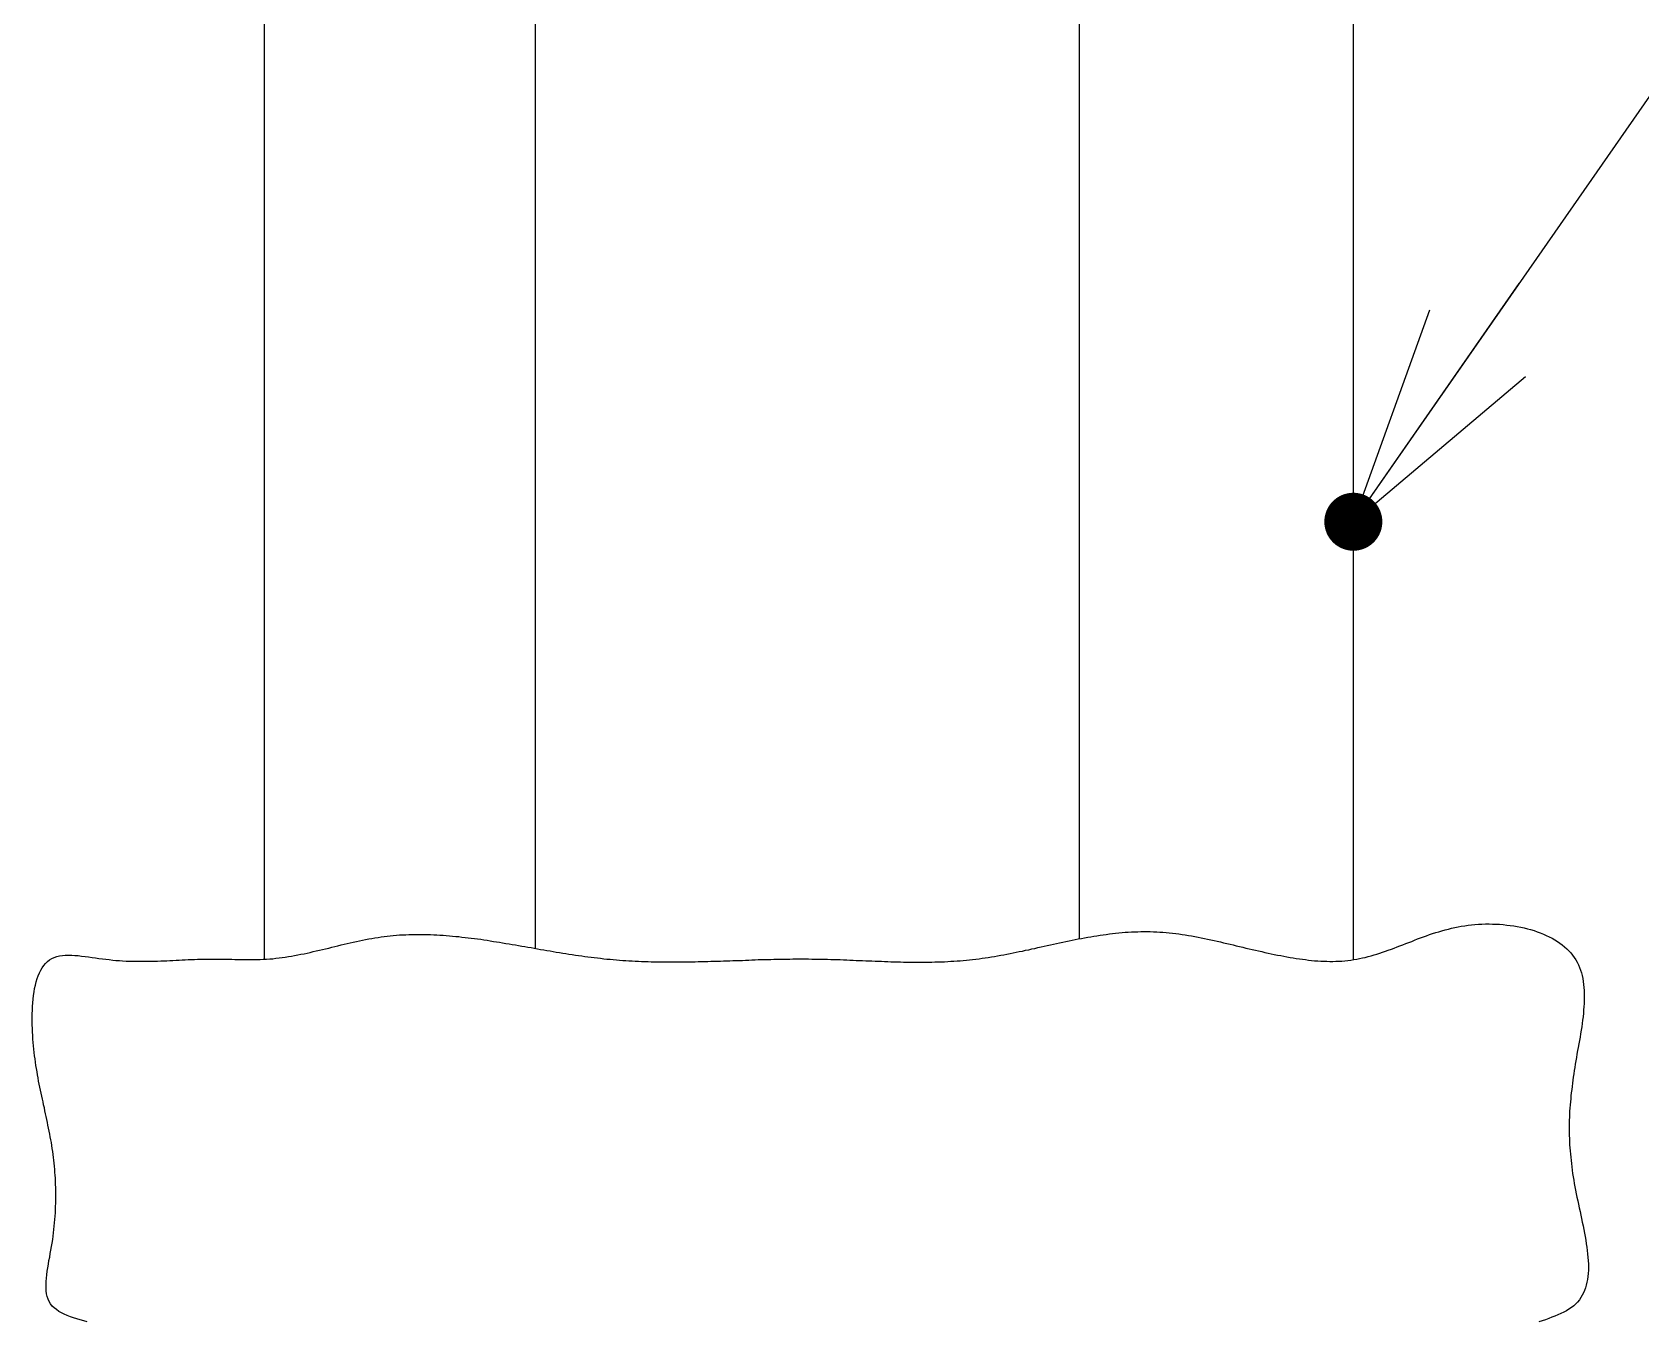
# Model space of a CAD drawing. Extents: x 443 to 1217, y -1921 to -677.
# Drawn here: x 584.15 to 598.54, y -872.28 to -860.75 of the extents above; entities that cross this region are included whole.
import ezdxf

# ---------------------------------------------------------------- set-up
doc = ezdxf.new("R2010")
doc.units = 0
doc.header["$MEASUREMENT"] = 0
doc.layers.get('0').update_dxf_attribs({"linetype": 'CONTINUOUS'})
doc.layers.add('3', color=8, linetype='CONTINUOUS')
doc.layers.add('5', color=7, linetype='CONTINUOUS')

msp = doc.modelspace()

# ---------------------------------------------------------------- linework, layer by layer
at = {"color": 7, "linetype": 'Continuous'}
msp.add_line((595.966, -865.126), (599.006, -860.76), dxfattribs=at)
at = {"color": 0}
for q in [(597.45, -862.995), (596.651, -863.229), (597.507, -863.826)]:
    msp.add_line((595.966, -865.126), q, dxfattribs=at)
at = {"color": 0, "const_width": 0.26}
msp.add_lwpolyline([(595.837, -865.115, 1), (596.095, -865.137, 1), (595.837, -865.115)], format="xyb", dxfattribs=at)
at = {"layer": '3', "color": 3}
for p, q in [((593.869, -868.804), (593.897, -868.801)), ((593.897, -868.801), (593.924, -868.799)), ((593.924, -868.799), (593.953, -868.797)), ((593.953, -868.797), (593.981, -868.796)), ((593.981, -868.796), (594.009, -868.795)), ((594.009, -868.795), (594.037, -868.794)), ((594.037, -868.794), (594.065, -868.792)), ((594.065, -868.792), (594.093, -868.792)), ((594.093, -868.792), (594.122, -868.792)), ((594.122, -868.792), (594.15, -868.792)), ((594.15, -868.792), (594.178, -868.794)), ((594.178, -868.794), (594.207, -868.795)), ((594.207, -868.795), (594.235, -868.797)), ((594.235, -868.797), (594.263, -868.798)), ((594.263, -868.798), (594.292, -868.801)), ((594.292, -868.801), (594.32, -868.803)), ((594.32, -868.803), (594.348, -868.807)), ((596.675, -868.811), (596.703, -868.802)), ((596.703, -868.802), (596.731, -868.794)), ((596.731, -868.794), (596.759, -868.785)), ((596.759, -868.785), (596.787, -868.777)), ((596.787, -868.777), (596.816, -868.77)), ((596.816, -868.77), (596.844, -868.763)), ((596.844, -868.763), (596.873, -868.757)), ((596.873, -868.757), (596.903, -868.75)), ((596.903, -868.75), (596.932, -868.745)), ((596.932, -868.745), (596.962, -868.74)), ((596.962, -868.74), (596.992, -868.736)), ((596.992, -868.736), (597.023, -868.731)), ((597.023, -868.731), (597.053, -868.729)), ((597.053, -868.729), (597.085, -868.727)), ((597.085, -868.727), (597.116, -868.725)), ((597.116, -868.725), (597.148, -868.724)), ((597.148, -868.724), (597.18, -868.724)), ((597.18, -868.724), (597.211, -868.725)), ((597.211, -868.725), (597.243, -868.726)), ((597.243, -868.726), (597.274, -868.727)), ((597.274, -868.727), (597.306, -868.73)), ((597.306, -868.73), (597.339, -868.734)), ((597.339, -868.734), (597.369, -868.737)), ((597.369, -868.737), (597.401, -868.741)), ((597.401, -868.741), (597.431, -868.747)), ((597.431, -868.747), (597.463, -868.753)), ((597.463, -868.753), (597.493, -868.76)), ((597.493, -868.76), (597.523, -868.767)), ((597.523, -868.767), (597.552, -868.775)), ((597.552, -868.775), (597.582, -868.784)), ((597.582, -868.784), (597.61, -868.794)), ((597.61, -868.794), (597.638, -868.804)), ((586.746, -868.953), (586.773, -868.946)), ((586.773, -868.946), (586.801, -868.94)), ((586.801, -868.94), (586.828, -868.933)), ((586.828, -868.933), (586.856, -868.927)), ((586.856, -868.927), (586.883, -868.92)), ((586.883, -868.92), (586.911, -868.912)), ((586.911, -868.912), (586.939, -868.906)), ((586.939, -868.906), (586.966, -868.899)), ((586.966, -868.899), (586.993, -868.894)), ((586.993, -868.894), (587.021, -868.887)), ((587.021, -868.887), (587.049, -868.881)), ((587.049, -868.881), (587.076, -868.875)), ((587.076, -868.875), (587.103, -868.869)), ((587.103, -868.869), (587.13, -868.863)), ((587.13, -868.863), (587.159, -868.859)), ((587.159, -868.859), (587.186, -868.854)), ((587.186, -868.854), (587.213, -868.849)), ((587.213, -868.849), (587.242, -868.845)), ((587.242, -868.845), (587.269, -868.84)), ((587.269, -868.84), (587.296, -868.837)), ((587.296, -868.837), (587.324, -868.833)), ((587.324, -868.833), (587.352, -868.831)), ((587.352, -868.831), (587.379, -868.827)), ((587.379, -868.827), (587.407, -868.825)), ((587.407, -868.825), (587.434, -868.823)), ((587.434, -868.823), (587.463, -868.822)), ((587.463, -868.822), (587.49, -868.821)), ((587.49, -868.821), (587.518, -868.82)), ((587.518, -868.82), (587.546, -868.819)), ((587.546, -868.819), (587.574, -868.819)), ((587.574, -868.819), (587.601, -868.819)), ((587.601, -868.819), (587.629, -868.819)), ((587.629, -868.819), (587.657, -868.819)), ((587.657, -868.819), (587.685, -868.82)), ((587.685, -868.82), (587.712, -868.82)), ((587.712, -868.82), (587.741, -868.822)), ((587.741, -868.822), (587.769, -868.823)), ((587.769, -868.823), (587.796, -868.824)), ((587.796, -868.824), (587.825, -868.826)), ((587.825, -868.826), (587.853, -868.828)), ((587.853, -868.828), (587.88, -868.831)), ((587.88, -868.831), (587.908, -868.833)), ((587.908, -868.833), (587.937, -868.836)), ((587.937, -868.836), (587.964, -868.838)), ((587.964, -868.838), (587.992, -868.842)), ((587.992, -868.842), (588.021, -868.845)), ((588.021, -868.845), (588.049, -868.848)), ((588.049, -868.848), (588.076, -868.851)), ((588.076, -868.851), (588.105, -868.855)), ((588.105, -868.855), (588.133, -868.859)), ((588.133, -868.859), (588.161, -868.862)), ((588.161, -868.862), (588.189, -868.867)), ((588.189, -868.867), (588.217, -868.871)), ((588.217, -868.871), (588.245, -868.875)), ((588.245, -868.875), (588.274, -868.88)), ((588.274, -868.88), (588.302, -868.884)), ((588.302, -868.884), (588.329, -868.888)), ((588.329, -868.888), (588.357, -868.893)), ((588.357, -868.893), (588.386, -868.898)), ((588.386, -868.898), (588.414, -868.903)), ((588.414, -868.903), (588.442, -868.907)), ((588.442, -868.907), (588.471, -868.912)), ((588.471, -868.912), (588.499, -868.917)), ((588.499, -868.917), (588.527, -868.922)), ((588.527, -868.922), (588.555, -868.927)), ((588.555, -868.927), (588.583, -868.932)), ((588.583, -868.932), (588.611, -868.936)), ((588.611, -868.936), (588.64, -868.942)), ((588.64, -868.942), (588.668, -868.946)), ((588.668, -868.946), (588.696, -868.952)), ((593.09, -868.948), (593.118, -868.943)), ((593.118, -868.943), (593.145, -868.936)), ((593.145, -868.936), (593.173, -868.93)), ((593.173, -868.93), (593.201, -868.924)), ((593.201, -868.924), (593.228, -868.918)), ((593.228, -868.918), (593.256, -868.911)), ((593.256, -868.911), (593.283, -868.906)), ((593.283, -868.906), (593.312, -868.899)), ((593.312, -868.899), (593.339, -868.894)), ((593.339, -868.894), (593.367, -868.887)), ((593.367, -868.887), (593.395, -868.882)), ((593.395, -868.882), (593.423, -868.876)), ((593.423, -868.876), (593.45, -868.87)), ((593.45, -868.87), (593.479, -868.864)), ((593.479, -868.864), (593.506, -868.859)), ((593.506, -868.859), (593.534, -868.854)), ((593.534, -868.854), (593.561, -868.849)), ((593.561, -868.849), (593.59, -868.844)), ((593.59, -868.844), (593.617, -868.839)), ((593.617, -868.839), (593.645, -868.834)), ((593.645, -868.834), (593.673, -868.83)), ((593.673, -868.83), (593.701, -868.825)), ((593.701, -868.825), (593.729, -868.821)), ((593.729, -868.821), (593.756, -868.818)), ((593.756, -868.818), (593.785, -868.813)), ((593.785, -868.813), (593.812, -868.81)), ((593.812, -868.81), (593.84, -868.807)), ((593.84, -868.807), (593.869, -868.804)), ((594.348, -868.807), (594.377, -868.81)), ((594.377, -868.81), (594.406, -868.814)), ((594.406, -868.814), (594.434, -868.819)), ((594.434, -868.819), (594.463, -868.823)), ((594.463, -868.823), (594.491, -868.827)), ((594.491, -868.827), (594.519, -868.832)), ((594.519, -868.832), (594.549, -868.837)), ((594.549, -868.837), (594.577, -868.843)), ((594.577, -868.843), (594.605, -868.848)), ((594.605, -868.848), (594.634, -868.854)), ((594.634, -868.854), (594.662, -868.86)), ((594.662, -868.86), (594.692, -868.867)), ((594.692, -868.867), (594.72, -868.872)), ((594.72, -868.872), (594.748, -868.879)), ((594.748, -868.879), (594.777, -868.885)), ((594.777, -868.885), (594.806, -868.892)), ((594.806, -868.892), (594.834, -868.898)), ((594.834, -868.898), (594.863, -868.905)), ((594.863, -868.905), (594.891, -868.912)), ((594.891, -868.912), (594.919, -868.919)), ((594.919, -868.919), (594.948, -868.925)), ((594.948, -868.925), (594.977, -868.932)), ((594.977, -868.932), (595.005, -868.94)), ((595.005, -868.94), (595.034, -868.946)), ((595.034, -868.946), (595.062, -868.953)), ((596.306, -868.949), (596.332, -868.94)), ((596.332, -868.94), (596.357, -868.93)), ((596.357, -868.93), (596.383, -868.92)), ((596.383, -868.92), (596.409, -868.91)), ((596.409, -868.91), (596.435, -868.899)), ((596.435, -868.899), (596.461, -868.889)), ((596.461, -868.889), (596.488, -868.88)), ((596.488, -868.88), (596.514, -868.869)), ((596.514, -868.869), (596.54, -868.859)), ((596.54, -868.859), (596.567, -868.849)), ((596.567, -868.849), (596.593, -868.839)), ((596.593, -868.839), (596.621, -868.83)), ((596.621, -868.83), (596.648, -868.82)), ((596.648, -868.82), (596.675, -868.811)), ((597.638, -868.804), (597.666, -868.815)), ((597.666, -868.815), (597.692, -868.827)), ((597.692, -868.827), (597.718, -868.839)), ((597.718, -868.839), (597.743, -868.852)), ((597.743, -868.852), (597.767, -868.867)), ((597.767, -868.867), (597.791, -868.881)), ((597.791, -868.881), (597.814, -868.896)), ((597.814, -868.896), (597.835, -868.912)), ((597.835, -868.912), (597.855, -868.929)), ((597.855, -868.929), (597.875, -868.946)), ((597.875, -868.946), (597.893, -868.965)), ((584.252, -869.097), (584.268, -869.077)), ((584.268, -869.077), (584.285, -869.061)), ((584.285, -869.061), (584.303, -869.046)), ((584.303, -869.046), (584.324, -869.034)), ((584.324, -869.034), (584.346, -869.025)), ((584.346, -869.025), (584.369, -869.017)), ((584.369, -869.017), (584.393, -869.01)), ((584.393, -869.01), (584.419, -869.007)), ((584.419, -869.007), (584.445, -869.005)), ((584.445, -869.005), (584.472, -869.004)), ((584.472, -869.004), (584.502, -869.004)), ((584.502, -869.004), (584.53, -869.006)), ((584.53, -869.006), (584.561, -869.008)), ((584.561, -869.008), (584.59, -869.012)), ((584.59, -869.012), (584.622, -869.015)), ((584.622, -869.015), (584.652, -869.019)), ((584.652, -869.019), (584.684, -869.024)), ((584.684, -869.024), (584.715, -869.028)), ((584.715, -869.028), (584.746, -869.033)), ((584.746, -869.033), (584.777, -869.038)), ((584.777, -869.038), (584.808, -869.041)), ((584.808, -869.041), (584.838, -869.044)), ((584.838, -869.044), (584.869, -869.048)), ((584.869, -869.048), (584.898, -869.05)), ((584.898, -869.05), (584.929, -869.052)), ((584.929, -869.052), (584.958, -869.054)), ((584.958, -869.054), (584.988, -869.056)), ((584.988, -869.056), (585.017, -869.057)), ((585.017, -869.057), (585.046, -869.057)), ((585.046, -869.057), (585.075, -869.058)), ((585.075, -869.058), (585.103, -869.058)), ((585.103, -869.058), (585.132, -869.058)), ((585.132, -869.058), (585.16, -869.058)), ((585.16, -869.058), (585.188, -869.058)), ((585.188, -869.058), (585.216, -869.057)), ((585.216, -869.057), (585.244, -869.057)), ((585.244, -869.057), (585.271, -869.056)), ((585.271, -869.056), (585.299, -869.055)), ((585.299, -869.055), (585.327, -869.054)), ((585.327, -869.054), (585.354, -869.053)), ((585.354, -869.053), (585.381, -869.052)), ((585.381, -869.052), (585.408, -869.05)), ((585.408, -869.05), (585.436, -869.049)), ((585.436, -869.049), (585.463, -869.048)), ((585.463, -869.048), (585.49, -869.046)), ((585.49, -869.046), (585.517, -869.045)), ((585.517, -869.045), (585.545, -869.044)), ((585.545, -869.044), (585.573, -869.042)), ((585.573, -869.042), (585.6, -869.042)), ((585.6, -869.042), (585.627, -869.041)), ((585.627, -869.041), (585.655, -869.04)), ((585.655, -869.04), (585.682, -869.039)), ((585.682, -869.039), (585.709, -869.039)), ((585.709, -869.039), (585.738, -869.039)), ((585.738, -869.039), (585.765, -869.039)), ((585.765, -869.039), (585.793, -869.039)), ((585.793, -869.039), (585.82, -869.039)), ((585.82, -869.039), (585.849, -869.04)), ((585.849, -869.04), (585.877, -869.04)), ((585.877, -869.04), (585.904, -869.041)), ((585.904, -869.041), (585.933, -869.041)), ((585.933, -869.041), (585.961, -869.042)), ((585.961, -869.042), (585.989, -869.043)), ((585.989, -869.043), (586.018, -869.043)), ((586.018, -869.043), (586.046, -869.043)), ((586.046, -869.043), (586.074, -869.044)), ((586.074, -869.044), (586.103, -869.044)), ((586.103, -869.044), (586.131, -869.044)), ((586.131, -869.044), (586.159, -869.043)), ((586.159, -869.043), (586.188, -869.042)), ((586.188, -869.042), (586.216, -869.041)), ((586.216, -869.041), (586.244, -869.04)), ((586.244, -869.04), (586.273, -869.038)), ((586.273, -869.038), (586.301, -869.036)), ((586.301, -869.036), (586.329, -869.032)), ((586.329, -869.032), (586.357, -869.029)), ((586.357, -869.029), (586.385, -869.026)), ((586.385, -869.026), (586.413, -869.021)), ((586.413, -869.021), (586.44, -869.017)), ((586.44, -869.017), (586.469, -869.013)), ((586.469, -869.013), (586.496, -869.007)), ((586.496, -869.007), (586.524, -869.002)), ((586.524, -869.002), (586.552, -868.996)), ((586.552, -868.996), (586.58, -868.991)), ((586.58, -868.991), (586.607, -868.985)), ((586.607, -868.985), (586.636, -868.979)), ((586.636, -868.979), (586.663, -868.972)), ((586.663, -868.972), (586.69, -868.966)), ((586.69, -868.966), (586.718, -868.96)), ((586.718, -868.96), (586.746, -868.953)), ((588.696, -868.952), (588.725, -868.956)), ((588.725, -868.956), (588.753, -868.961)), ((588.753, -868.961), (588.781, -868.966)), ((588.781, -868.966), (588.81, -868.971)), ((588.81, -868.971), (588.837, -868.976)), ((588.837, -868.976), (588.865, -868.98)), ((588.865, -868.98), (588.894, -868.985)), ((588.894, -868.985), (588.922, -868.99)), ((588.922, -868.99), (588.95, -868.994)), ((588.95, -868.994), (588.979, -868.998)), ((588.979, -868.998), (589.007, -869.003)), ((589.007, -869.003), (589.035, -869.007)), ((589.035, -869.007), (589.064, -869.01)), ((589.064, -869.01), (589.092, -869.015)), ((589.092, -869.015), (589.12, -869.019)), ((589.12, -869.019), (589.149, -869.022)), ((589.149, -869.022), (589.176, -869.026)), ((589.176, -869.026), (589.204, -869.029)), ((589.204, -869.029), (589.233, -869.032)), ((589.233, -869.032), (589.261, -869.036)), ((589.261, -869.036), (589.289, -869.039)), ((589.289, -869.039), (589.318, -869.041)), ((589.318, -869.041), (589.346, -869.043)), ((589.346, -869.043), (589.374, -869.046)), ((589.374, -869.046), (589.403, -869.049)), ((589.403, -869.049), (589.431, -869.051)), ((589.431, -869.051), (589.458, -869.052)), ((589.458, -869.052), (589.487, -869.054)), ((589.487, -869.054), (589.515, -869.055)), ((589.515, -869.055), (589.543, -869.057)), ((589.543, -869.057), (589.572, -869.058)), ((589.572, -869.058), (589.6, -869.059)), ((589.6, -869.059), (589.628, -869.061)), ((589.628, -869.061), (589.657, -869.061)), ((589.657, -869.061), (589.684, -869.062)), ((589.684, -869.062), (589.712, -869.063)), ((589.712, -869.063), (589.74, -869.063)), ((589.74, -869.063), (589.769, -869.064)), ((589.769, -869.064), (589.797, -869.064)), ((589.797, -869.064), (589.825, -869.064)), ((589.825, -869.064), (589.854, -869.064)), ((589.854, -869.064), (589.882, -869.064)), ((589.882, -869.064), (589.909, -869.064)), ((589.909, -869.064), (589.938, -869.064)), ((589.938, -869.064), (589.966, -869.064)), ((589.966, -869.064), (589.994, -869.063)), ((589.994, -869.063), (590.023, -869.063)), ((590.023, -869.063), (590.051, -869.062)), ((590.051, -869.062), (590.079, -869.062)), ((590.079, -869.062), (590.107, -869.061)), ((590.107, -869.061), (590.135, -869.061)), ((590.135, -869.061), (590.163, -869.059)), ((590.163, -869.059), (590.192, -869.059)), ((590.192, -869.059), (590.22, -869.058)), ((590.22, -869.058), (590.248, -869.057)), ((590.248, -869.057), (590.276, -869.056)), ((590.276, -869.056), (590.304, -869.056)), ((590.304, -869.056), (590.332, -869.055)), ((590.332, -869.055), (590.361, -869.054)), ((590.361, -869.054), (590.389, -869.053)), ((590.389, -869.053), (590.417, -869.052)), ((590.417, -869.052), (590.446, -869.051)), ((590.446, -869.051), (590.474, -869.05)), ((590.474, -869.05), (590.501, -869.05)), ((590.501, -869.05), (590.53, -869.049)), ((590.53, -869.049), (590.558, -869.048)), ((590.558, -869.048), (590.586, -869.046)), ((590.586, -869.046), (590.615, -869.045)), ((590.615, -869.045), (590.643, -869.044)), ((590.643, -869.044), (590.671, -869.044)), ((590.671, -869.044), (590.7, -869.043)), ((590.7, -869.043), (590.727, -869.042)), ((590.727, -869.042), (590.755, -869.042)), ((590.755, -869.042), (590.783, -869.041)), ((590.783, -869.041), (590.812, -869.04)), ((590.812, -869.04), (590.84, -869.04)), ((590.84, -869.04), (590.868, -869.039)), ((590.868, -869.039), (590.897, -869.039)), ((590.897, -869.039), (590.925, -869.039)), ((590.925, -869.039), (590.953, -869.038)), ((590.953, -869.038), (590.982, -869.038)), ((590.982, -869.038), (591.009, -869.038)), ((591.009, -869.038), (591.037, -869.038)), ((591.037, -869.038), (591.066, -869.038)), ((591.066, -869.038), (591.094, -869.038)), ((591.094, -869.038), (591.122, -869.039)), ((591.122, -869.039), (591.151, -869.039)), ((591.151, -869.039), (591.179, -869.039)), ((591.179, -869.039), (591.207, -869.04)), ((591.207, -869.04), (591.236, -869.04)), ((591.236, -869.04), (591.264, -869.041)), ((591.264, -869.041), (591.292, -869.042)), ((591.292, -869.042), (591.321, -869.042)), ((591.321, -869.042), (591.349, -869.043)), ((591.349, -869.043), (591.377, -869.044)), ((591.377, -869.044), (591.406, -869.045)), ((591.406, -869.045), (591.434, -869.046)), ((591.434, -869.046), (591.462, -869.048)), ((591.462, -869.048), (591.491, -869.049)), ((591.491, -869.049), (591.519, -869.05)), ((591.519, -869.05), (591.547, -869.051)), ((591.547, -869.051), (591.576, -869.052)), ((591.576, -869.052), (591.604, -869.053)), ((591.604, -869.053), (591.632, -869.054)), ((591.632, -869.054), (591.66, -869.055)), ((591.66, -869.055), (591.688, -869.056)), ((591.688, -869.056), (591.716, -869.057)), ((591.716, -869.057), (591.745, -869.058)), ((591.745, -869.058), (591.773, -869.059)), ((591.773, -869.059), (591.801, -869.061)), ((591.801, -869.061), (591.83, -869.062)), ((591.83, -869.062), (591.858, -869.063)), ((591.858, -869.063), (591.886, -869.063)), ((591.886, -869.063), (591.915, -869.064)), ((591.915, -869.064), (591.943, -869.065)), ((591.943, -869.065), (591.971, -869.065)), ((591.971, -869.065), (592, -869.065)), ((592, -869.065), (592.028, -869.066)), ((592.028, -869.066), (592.055, -869.066)), ((592.055, -869.066), (592.084, -869.066)), ((592.084, -869.066), (592.112, -869.066)), ((592.112, -869.066), (592.14, -869.066)), ((592.14, -869.066), (592.169, -869.065)), ((592.169, -869.065), (592.197, -869.065)), ((592.197, -869.065), (592.224, -869.064)), ((592.224, -869.064), (592.253, -869.064)), ((592.253, -869.064), (592.281, -869.063)), ((592.281, -869.063), (592.309, -869.062)), ((592.309, -869.062), (592.338, -869.059)), ((592.338, -869.059), (592.365, -869.058)), ((592.365, -869.058), (592.393, -869.057)), ((592.393, -869.057), (592.421, -869.055)), ((592.421, -869.055), (592.45, -869.053)), ((592.45, -869.053), (592.477, -869.051)), ((592.477, -869.051), (592.505, -869.048)), ((592.505, -869.048), (592.534, -869.045)), ((592.534, -869.045), (592.561, -869.042)), ((592.561, -869.042), (592.589, -869.039)), ((592.589, -869.039), (592.618, -869.036)), ((592.618, -869.036), (592.645, -869.031)), ((592.645, -869.031), (592.673, -869.028)), ((592.673, -869.028), (592.7, -869.024)), ((592.7, -869.024), (592.729, -869.019)), ((592.729, -869.019), (592.756, -869.015)), ((592.756, -869.015), (592.784, -869.009)), ((592.784, -869.009), (592.812, -869.005)), ((592.812, -869.005), (592.84, -869)), ((592.84, -869), (592.867, -868.994)), ((592.867, -868.994), (592.896, -868.989)), ((592.896, -868.989), (592.923, -868.983)), ((592.923, -868.983), (592.951, -868.978)), ((592.951, -868.978), (592.978, -868.972)), ((592.978, -868.972), (593.007, -868.967)), ((593.007, -868.967), (593.034, -868.96)), ((593.034, -868.96), (593.062, -868.955)), ((593.062, -868.955), (593.09, -868.948)), ((595.062, -868.953), (595.09, -868.959)), ((595.09, -868.959), (595.119, -868.966)), ((595.119, -868.966), (595.147, -868.972)), ((595.147, -868.972), (595.175, -868.979)), ((595.175, -868.979), (595.204, -868.985)), ((595.204, -868.985), (595.231, -868.991)), ((595.231, -868.991), (595.259, -868.997)), ((595.259, -868.997), (595.288, -869.003)), ((595.288, -869.003), (595.316, -869.008)), ((595.316, -869.008), (595.343, -869.014)), ((595.343, -869.014), (595.372, -869.019)), ((595.372, -869.019), (595.4, -869.024)), ((595.4, -869.024), (595.427, -869.029)), ((595.427, -869.029), (595.456, -869.033)), ((595.456, -869.033), (595.483, -869.038)), ((595.483, -869.038), (595.511, -869.041)), ((595.511, -869.041), (595.538, -869.044)), ((595.538, -869.044), (595.566, -869.048)), ((595.566, -869.048), (595.593, -869.051)), ((595.593, -869.051), (595.62, -869.053)), ((595.62, -869.053), (595.648, -869.055)), ((595.648, -869.055), (595.676, -869.056)), ((595.676, -869.056), (595.702, -869.058)), ((595.702, -869.058), (595.729, -869.058)), ((595.729, -869.058), (595.756, -869.059)), ((595.756, -869.059), (595.784, -869.059)), ((595.784, -869.059), (595.81, -869.058)), ((595.81, -869.058), (595.837, -869.057)), ((595.837, -869.057), (595.864, -869.056)), ((595.864, -869.056), (595.89, -869.054)), ((595.89, -869.054), (595.917, -869.051)), ((595.917, -869.051), (595.943, -869.048)), ((595.943, -869.048), (595.97, -869.044)), ((595.97, -869.044), (595.996, -869.04)), ((595.996, -869.04), (596.022, -869.034)), ((596.022, -869.034), (596.047, -869.029)), ((596.047, -869.029), (596.073, -869.024)), ((596.073, -869.024), (596.1, -869.017)), ((596.1, -869.017), (596.126, -869.009)), ((596.126, -869.009), (596.151, -869.002)), ((596.151, -869.002), (596.177, -868.994)), ((596.177, -868.994), (596.203, -868.985)), ((596.203, -868.985), (596.228, -868.977)), ((596.228, -868.977), (596.254, -868.968)), ((596.254, -868.968), (596.279, -868.959)), ((596.279, -868.959), (596.306, -868.949)), ((597.893, -868.965), (597.911, -868.984)), ((597.911, -868.984), (597.927, -869.004)), ((597.927, -869.004), (597.942, -869.025)), ((597.942, -869.025), (597.956, -869.045)), ((597.956, -869.045), (597.969, -869.067)), ((597.969, -869.067), (597.98, -869.09)), ((597.98, -869.09), (597.989, -869.113)), ((584.185, -869.243), (584.193, -869.214)), ((584.193, -869.214), (584.202, -869.188)), ((584.202, -869.188), (584.213, -869.163)), ((584.213, -869.163), (584.225, -869.139)), ((584.225, -869.139), (584.238, -869.116)), ((584.238, -869.116), (584.252, -869.097)), ((597.989, -869.113), (597.998, -869.137)), ((597.998, -869.137), (598.006, -869.162)), ((598.006, -869.162), (598.012, -869.187)), ((598.012, -869.187), (598.018, -869.213)), ((598.018, -869.213), (598.022, -869.239)), ((584.157, -869.396), (584.161, -869.364)), ((584.161, -869.364), (584.165, -869.332)), ((584.165, -869.332), (584.17, -869.301)), ((584.17, -869.301), (584.177, -869.272)), ((584.177, -869.272), (584.185, -869.243)), ((598.022, -869.239), (598.025, -869.265)), ((598.025, -869.265), (598.029, -869.293)), ((598.029, -869.293), (598.031, -869.321)), ((598.031, -869.321), (598.032, -869.349)), ((598.032, -869.349), (598.032, -869.378)), ((598.032, -869.378), (598.032, -869.406)), ((584.15, -869.528), (584.151, -869.495)), ((584.151, -869.495), (584.152, -869.462)), ((584.152, -869.462), (584.154, -869.429)), ((584.154, -869.429), (584.157, -869.396)), ((598.024, -869.524), (598.021, -869.554)), ((598.026, -869.494), (598.024, -869.524)), ((598.029, -869.465), (598.026, -869.494)), ((598.031, -869.435), (598.029, -869.465)), ((598.032, -869.406), (598.031, -869.435)), ((584.149, -869.561), (584.15, -869.528)), ((584.149, -869.595), (584.149, -869.561)), ((584.15, -869.626), (584.149, -869.595)), ((584.151, -869.659), (584.15, -869.626)), ((584.152, -869.691), (584.151, -869.659)), ((598.009, -869.645), (598.004, -869.675)), ((598.013, -869.615), (598.009, -869.645)), ((598.017, -869.585), (598.013, -869.615)), ((598.021, -869.554), (598.017, -869.585)), ((584.153, -869.722), (584.152, -869.691)), ((584.155, -869.754), (584.153, -869.722)), ((584.157, -869.784), (584.155, -869.754)), ((584.161, -869.815), (584.157, -869.784)), ((597.983, -869.798), (597.977, -869.829)), ((597.988, -869.768), (597.983, -869.798)), ((597.994, -869.737), (597.988, -869.768)), ((597.999, -869.707), (597.994, -869.737)), ((598.004, -869.675), (597.999, -869.707)), ((584.164, -869.844), (584.161, -869.815)), ((584.167, -869.874), (584.164, -869.844)), ((584.17, -869.903), (584.167, -869.874)), ((584.174, -869.932), (584.17, -869.903)), ((584.178, -869.962), (584.174, -869.932)), ((597.957, -869.949), (597.951, -869.978)), ((597.962, -869.919), (597.957, -869.949)), ((597.966, -869.889), (597.962, -869.919)), ((597.972, -869.858), (597.966, -869.889)), ((597.977, -869.829), (597.972, -869.858)), ((584.182, -869.99), (584.178, -869.962)), ((584.187, -870.019), (584.182, -869.99)), ((584.192, -870.047), (584.187, -870.019)), ((584.197, -870.074), (584.192, -870.047)), ((584.202, -870.102), (584.197, -870.074)), ((597.933, -870.094), (597.929, -870.122)), ((597.937, -870.065), (597.933, -870.094)), ((597.941, -870.037), (597.937, -870.065)), ((597.947, -870.008), (597.941, -870.037)), ((597.951, -869.978), (597.947, -870.008)), ((584.206, -870.13), (584.202, -870.102)), ((584.212, -870.157), (584.206, -870.13)), ((584.217, -870.184), (584.212, -870.157)), ((584.223, -870.211), (584.217, -870.184)), ((584.228, -870.238), (584.223, -870.211)), ((584.235, -870.265), (584.228, -870.238)), ((597.915, -870.234), (597.912, -870.263)), ((597.919, -870.207), (597.915, -870.234)), ((597.922, -870.179), (597.919, -870.207)), ((597.925, -870.15), (597.922, -870.179)), ((597.929, -870.122), (597.925, -870.15)), ((584.24, -870.291), (584.235, -870.265)), ((584.246, -870.317), (584.24, -870.291)), ((584.251, -870.343), (584.246, -870.317)), ((584.258, -870.369), (584.251, -870.343)), ((584.263, -870.396), (584.258, -870.369)), ((597.903, -870.372), (597.901, -870.399)), ((597.905, -870.344), (597.903, -870.372)), ((597.908, -870.317), (597.905, -870.344)), ((597.91, -870.29), (597.908, -870.317)), ((597.912, -870.263), (597.91, -870.29)), ((584.268, -870.422), (584.263, -870.396)), ((584.274, -870.448), (584.268, -870.422)), ((584.279, -870.474), (584.274, -870.448)), ((584.285, -870.5), (584.279, -870.474)), ((584.29, -870.525), (584.285, -870.5)), ((584.296, -870.551), (584.29, -870.525)), ((597.898, -870.508), (597.897, -870.535)), ((597.899, -870.453), (597.898, -870.481)), ((597.898, -870.481), (597.898, -870.508)), ((597.9, -870.426), (597.899, -870.453)), ((597.901, -870.399), (597.9, -870.426)), ((584.301, -870.578), (584.296, -870.551)), ((584.306, -870.604), (584.301, -870.578)), ((584.311, -870.63), (584.306, -870.604)), ((584.315, -870.656), (584.311, -870.63)), ((584.32, -870.681), (584.315, -870.656)), ((597.897, -870.535), (597.897, -870.562)), ((597.897, -870.562), (597.898, -870.59)), ((597.898, -870.59), (597.898, -870.617)), ((597.898, -870.617), (597.899, -870.645)), ((597.899, -870.645), (597.9, -870.672)), ((597.9, -870.672), (597.901, -870.7)), ((584.324, -870.707), (584.32, -870.681)), ((584.328, -870.733), (584.324, -870.707)), ((584.332, -870.761), (584.328, -870.733)), ((584.336, -870.787), (584.332, -870.761)), ((584.339, -870.813), (584.336, -870.787)), ((584.343, -870.839), (584.339, -870.813)), ((597.901, -870.7), (597.903, -870.728)), ((597.903, -870.728), (597.904, -870.755)), ((597.904, -870.755), (597.908, -870.784)), ((597.908, -870.784), (597.91, -870.812)), ((597.91, -870.812), (597.913, -870.84)), ((584.345, -870.866), (584.343, -870.839)), ((584.348, -870.893), (584.345, -870.866)), ((584.35, -870.92), (584.348, -870.893)), ((584.352, -870.947), (584.35, -870.92)), ((584.355, -870.973), (584.352, -870.947)), ((597.913, -870.84), (597.916, -870.869)), ((597.916, -870.869), (597.92, -870.898)), ((597.92, -870.898), (597.923, -870.927)), ((597.923, -870.927), (597.927, -870.956)), ((597.927, -870.956), (597.932, -870.986)), ((584.356, -871), (584.355, -870.973)), ((584.357, -871.028), (584.356, -871)), ((584.358, -871.056), (584.357, -871.028)), ((584.359, -871.083), (584.358, -871.056)), ((584.36, -871.111), (584.359, -871.083)), ((597.932, -870.986), (597.937, -871.016)), ((597.937, -871.016), (597.942, -871.046)), ((597.942, -871.046), (597.948, -871.077)), ((597.948, -871.077), (597.953, -871.107)), ((584.358, -871.252), (584.359, -871.224)), ((584.359, -871.224), (584.36, -871.196)), ((584.36, -871.139), (584.36, -871.111)), ((584.36, -871.167), (584.36, -871.139)), ((584.36, -871.196), (584.36, -871.167)), ((597.953, -871.107), (597.96, -871.138)), ((597.96, -871.138), (597.966, -871.169)), ((597.966, -871.169), (597.973, -871.201)), ((597.973, -871.201), (597.98, -871.233)), ((597.98, -871.233), (597.987, -871.265)), ((584.349, -871.398), (584.351, -871.368)), ((584.351, -871.368), (584.353, -871.339)), ((584.353, -871.339), (584.356, -871.31)), ((584.356, -871.31), (584.357, -871.281)), ((584.357, -871.281), (584.358, -871.252)), ((597.987, -871.265), (597.994, -871.297)), ((597.994, -871.297), (598.001, -871.33)), ((598.001, -871.33), (598.008, -871.361)), ((598.008, -871.361), (598.014, -871.394)), ((598.014, -871.394), (598.021, -871.426)), ((584.332, -871.549), (584.336, -871.518)), ((584.336, -871.518), (584.339, -871.488)), ((584.339, -871.488), (584.343, -871.457)), ((584.343, -871.457), (584.346, -871.428)), ((584.346, -871.428), (584.349, -871.398)), ((598.021, -871.426), (598.028, -871.458)), ((598.028, -871.458), (598.034, -871.49)), ((598.034, -871.49), (598.039, -871.521)), ((598.039, -871.521), (598.045, -871.553)), ((584.306, -871.706), (584.311, -871.674)), ((584.311, -871.674), (584.316, -871.642)), ((584.316, -871.642), (584.322, -871.611)), ((584.322, -871.611), (584.327, -871.579)), ((584.327, -871.579), (584.332, -871.549)), ((598.045, -871.553), (598.05, -871.585)), ((598.05, -871.585), (598.055, -871.616)), ((598.055, -871.616), (598.059, -871.647)), ((598.059, -871.647), (598.062, -871.677)), ((598.062, -871.677), (598.065, -871.708)), ((584.284, -871.832), (584.288, -871.8)), ((584.288, -871.8), (584.294, -871.769)), ((584.294, -871.769), (584.299, -871.737)), ((584.299, -871.737), (584.306, -871.706)), ((598.065, -871.708), (598.067, -871.737)), ((598.067, -871.737), (598.068, -871.767)), ((598.068, -871.823), (598.067, -871.852)), ((598.068, -871.767), (598.069, -871.795)), ((598.069, -871.795), (598.068, -871.823)), ((584.273, -871.952), (584.274, -871.922)), ((584.273, -871.979), (584.273, -871.952)), ((584.274, -871.922), (584.276, -871.893)), ((584.276, -871.893), (584.279, -871.863)), ((584.279, -871.863), (584.284, -871.832)), ((598.05, -871.955), (598.043, -871.979)), ((598.056, -871.93), (598.05, -871.955)), ((598.06, -871.905), (598.056, -871.93)), ((598.065, -871.878), (598.06, -871.905)), ((598.067, -871.852), (598.065, -871.878)), ((584.275, -872.006), (584.273, -871.979)), ((584.278, -872.033), (584.275, -872.006)), ((584.284, -872.058), (584.278, -872.033)), ((584.291, -872.08), (584.284, -872.058)), ((584.301, -872.103), (584.291, -872.08)), ((584.313, -872.123), (584.301, -872.103)), ((597.972, -872.107), (597.956, -872.124)), ((597.988, -872.087), (597.972, -872.107)), ((598.001, -872.067), (597.988, -872.087)), ((598.014, -872.047), (598.001, -872.067)), ((598.025, -872.025), (598.014, -872.047)), ((598.035, -872.003), (598.025, -872.025)), ((598.043, -871.979), (598.035, -872.003)), ((584.328, -872.143), (584.313, -872.123)), ((584.346, -872.16), (584.328, -872.143)), ((584.365, -872.175), (584.346, -872.16)), ((584.387, -872.191), (584.365, -872.175)), ((584.411, -872.204), (584.387, -872.191)), ((584.436, -872.216), (584.411, -872.204)), ((584.462, -872.228), (584.436, -872.216)), ((584.491, -872.239), (584.462, -872.228)), ((584.519, -872.248), (584.491, -872.239)), ((584.549, -872.258), (584.519, -872.248)), ((597.714, -872.255), (597.684, -872.265)), ((597.741, -872.244), (597.714, -872.255)), ((597.769, -872.233), (597.741, -872.244)), ((597.796, -872.222), (597.769, -872.233)), ((597.823, -872.21), (597.796, -872.222)), ((597.848, -872.198), (597.823, -872.21)), ((597.872, -872.185), (597.848, -872.198)), ((597.895, -872.171), (597.872, -872.185)), ((597.916, -872.156), (597.895, -872.171)), ((597.937, -872.14), (597.916, -872.156)), ((597.956, -872.124), (597.937, -872.14)), ((584.579, -872.267), (584.549, -872.258)), ((584.611, -872.276), (584.579, -872.267)), ((584.641, -872.284), (584.611, -872.276)), ((597.656, -872.274), (597.626, -872.284)), ((597.684, -872.265), (597.656, -872.274))]:
    msp.add_line(p, q, dxfattribs=at)
at = {"layer": '5', "linetype": 'Continuous'}
for p, q in [((586.227, -869.041), (586.227, -856.839)), ((595.966, -869.045), (595.966, -856.839)), ((593.518, -868.857), (593.518, -860.082))]:
    msp.add_line(p, q, dxfattribs=at)
at = {"layer": '5', "color": 7, "linetype": 'Continuous'}
msp.add_line((588.648, -860.082), (588.648, -868.943), dxfattribs=at)

doc.saveas('drawing.dxf')
